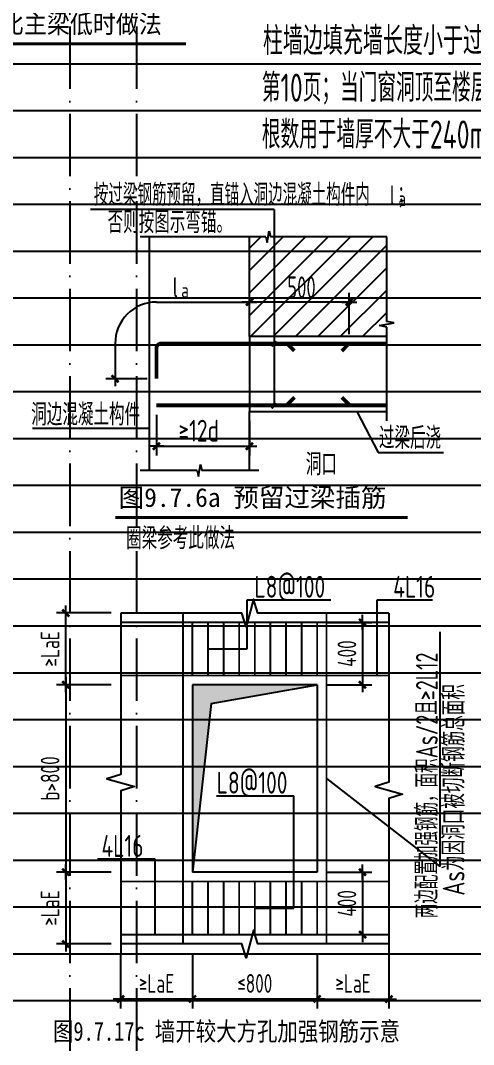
# Model space of a CAD drawing. Extents: x -1058961 to 23600, y -449123 to 2751847.
# Drawn here: x -635480 to -628217, y -3024 to 13374 of the extents above; entities that cross this region are included whole.
import ezdxf

# ---------------------------------------------------------------- set-up
doc = ezdxf.new("R2010")
doc.units = 0
doc.header["$LTSCALE"] = 1000
doc.linetypes.add('D1', pattern=[14, 10, -2, 0, -2])
doc.linetypes.add('H3普通虚线', pattern=[4.2, 3, -1.2])
doc.layers.get('0').update_dxf_attribs({"linetype": 'CONTINUOUS'})
doc.layers.get('DEFPOINTS').update_dxf_attribs({"linetype": 'CONTINUOUS'})
doc.layers.add('S-1-TEXT', color=7, linetype='CONTINUOUS', lineweight=18)
for name, color, linetype in [('S-DETL-DIM', 151, 'CONTINUOUS'), ('S-DETL-HATCH', 253, 'CONTINUOUS'), ('S-DETL-LINE1', 2, 'CONTINUOUS'), ('S-DETL-LINE2', 2, 'H3普通虚线'), ('S-DETL-RBAR', 1, 'CONTINUOUS'), ('S-DETL-TEXT', 7, 'CONTINUOUS')]:
    doc.layers.add(name, color=color, linetype=linetype)
doc.styles.add('TS', font='tssdeng.shx', dxfattribs={"width": 0.7, "bigfont": 'tssdchn.shx'})
doc.styles.add('华文行楷', font='tssdeng.shx', dxfattribs={"width": 0.75, "height": 350, "bigfont": 'hztxt.shx'})
doc.styles.add('黑体', font='simhei.ttf')
doc.dimstyles.new('DIM25', dxfattribs={"dimtxt": 300, "dimasz": 0.8, "dimexe": 150, "dimexo": 150, "dimgap": 100, "dimtad": 1, "dimdec": 0, "dimlfac": 0.25, "dimrnd": 1, "dimzin": 0, "dimdsep": 46, "dimtxsty": 'TS', "dimblk": '_DIMX', "dimcen": 0, "dimclrd": 256, "dimclre": 256, "dimclrt": 43, "dimadec": 1, "dimazin": 0, "dimtfac": 1, "dimtdec": 0, "dimtix": 1, "dimtmove": 2, "dimatfit": 3, "dimldrblk": 'ARCHTICK', "dimfxl": 0, "dimtolj": 1, "dimtzin": 1, "dimarcsym": 0})

# ---------------------------------------------------------------- blocks, each defined once
blk = doc.blocks.new('_DIMX')
blk.add_line((-150, 0), (150, 0))
at = {"const_width": 50}
blk.add_lwpolyline([(-70, -70), (70, 70)], dxfattribs=at)
blk = doc.blocks.new('*D3450')
at = {"layer": 'DEFPOINTS', "color": 0}
for p in [(-632724, -1414), (-630724, -1414), (-632724, -2296)]:
    blk.add_point(p, dxfattribs=at)
at = {"layer": 'S-DETL-DIM', "lineweight": -2}
for p, q in [((-632724, -1564), (-632724, -2446)), ((-630724, -1564), (-630724, -2446)), ((-630725, -2296), (-632723, -2296))]:
    blk.add_line(p, q, dxfattribs=at)
at = {"layer": 'S-DETL-DIM', "lineweight": -2, "xscale": 0.8, "yscale": 0.8, "zscale": 0.8, "rotation": 180}
blk.add_blockref('_DIMX', (-632724, -2296), dxfattribs=at)
at = {"layer": 'S-DETL-DIM', "lineweight": -2, "xscale": 0.8, "yscale": 0.8, "zscale": 0.8}
blk.add_blockref('_DIMX', (-630724, -2296), dxfattribs=at)
at = {"layer": 'S-DETL-DIM', "color": 43, "insert": (-631724, -2046), "char_height": 300, "attachment_point": 5, "style": 'TS'}
blk.add_mtext('\\A1;≤800', dxfattribs=at)
blk = doc.blocks.new('_ArchTick')
at = {"color": 0, "linetype": 'ByBlock', "const_width": 0.15}
blk.add_lwpolyline([(-0.5, -0.5), (0.5, 0.5)], dxfattribs=at)
blk = doc.blocks.new('*D3451')
at = {"layer": 'DEFPOINTS', "color": 0}
for p in [(-633874, -1414), (-632724, -1414), (-633874, -2296)]:
    blk.add_point(p, dxfattribs=at)
at = {"layer": 'S-DETL-DIM', "lineweight": -2}
for p, q in [((-633874, -1564), (-633874, -2446)), ((-632724, -1564), (-632724, -2446)), ((-632725, -2296), (-633873, -2296))]:
    blk.add_line(p, q, dxfattribs=at)
at = {"layer": 'S-DETL-DIM', "lineweight": -2, "xscale": 0.8, "yscale": 0.8, "zscale": 0.8, "rotation": 180}
blk.add_blockref('_DIMX', (-633874, -2296), dxfattribs=at)
at = {"layer": 'S-DETL-DIM', "lineweight": -2, "xscale": 0.8, "yscale": 0.8, "zscale": 0.8}
blk.add_blockref('_DIMX', (-632724, -2296), dxfattribs=at)
at = {"layer": 'S-DETL-DIM', "color": 43, "insert": (-633299, -2046), "char_height": 300, "attachment_point": 5, "style": 'TS'}
blk.add_mtext('\\A1;≥LaE', dxfattribs=at)
blk = doc.blocks.new('*D3452')
at = {"layer": 'DEFPOINTS', "color": 0}
for p in [(-630724, -1414), (-629574, -1414), (-629574, -2296)]:
    blk.add_point(p, dxfattribs=at)
at = {"layer": 'S-DETL-DIM', "lineweight": -2}
for p, q in [((-630724, -1564), (-630724, -2446)), ((-629574, -1564), (-629574, -2446)), ((-630723, -2296), (-629575, -2296))]:
    blk.add_line(p, q, dxfattribs=at)
at = {"layer": 'S-DETL-DIM', "lineweight": -2, "xscale": 0.8, "yscale": 0.8, "zscale": 0.8, "rotation": 180}
blk.add_blockref('_DIMX', (-630724, -2296), dxfattribs=at)
at = {"layer": 'S-DETL-DIM', "lineweight": -2, "xscale": 0.8, "yscale": 0.8, "zscale": 0.8}
blk.add_blockref('_DIMX', (-629574, -2296), dxfattribs=at)
at = {"layer": 'S-DETL-DIM', "color": 43, "insert": (-630149, -2046), "char_height": 300, "attachment_point": 5, "style": 'TS'}
blk.add_mtext('\\A1;≥LaE', dxfattribs=at)
blk = doc.blocks.new('*D3453')
at = {"layer": 'DEFPOINTS', "color": 0}
for p in [(-633874, -264), (-634755, -1414), (-633874, -1414)]:
    blk.add_point(p, dxfattribs=at)
at = {"layer": 'S-DETL-DIM', "lineweight": -2}
for p, q in [((-634024, -264), (-634905, -264)), ((-634755, -265), (-634755, -1414)), ((-634024, -1414), (-634905, -1414))]:
    blk.add_line(p, q, dxfattribs=at)
at = {"layer": 'S-DETL-DIM', "lineweight": -2, "xscale": 0.8, "yscale": 0.8, "zscale": 0.8}
for p, rotation in [((-634755, -264), 90), ((-634755, -1414), 270)]:
    blk.add_blockref('_DIMX', p, dxfattribs=dict(at, rotation=rotation))
at = {"layer": 'S-DETL-DIM', "color": 43, "insert": (-635005, -839), "char_height": 300, "attachment_point": 5, "rotation": 90, "style": 'TS'}
blk.add_mtext('\\A1;≥LaE', dxfattribs=at)
blk = doc.blocks.new('*D3454')
at = {"layer": 'DEFPOINTS', "color": 0}
for p in [(-634755, 3886), (-633874, 3886), (-633874, 2736)]:
    blk.add_point(p, dxfattribs=at)
at = {"layer": 'S-DETL-DIM', "lineweight": -2}
for p, q in [((-634024, 3886), (-634905, 3886)), ((-634755, 2736), (-634755, 3885)), ((-634024, 2736), (-634905, 2736))]:
    blk.add_line(p, q, dxfattribs=at)
at = {"layer": 'S-DETL-DIM', "lineweight": -2, "xscale": 0.8, "yscale": 0.8, "zscale": 0.8}
for p, rotation in [((-634755, 3886), 90), ((-634755, 2736), 270)]:
    blk.add_blockref('_DIMX', p, dxfattribs=dict(at, rotation=rotation))
at = {"layer": 'S-DETL-DIM', "color": 43, "insert": (-635005, 3311), "char_height": 300, "attachment_point": 5, "rotation": 90, "style": 'TS'}
blk.add_mtext('\\A1;≥LaE', dxfattribs=at)
blk = doc.blocks.new('*D3455')
at = {"layer": 'DEFPOINTS', "color": 0}
for p in [(-633874, 2736), (-634755, -264), (-633874, -264)]:
    blk.add_point(p, dxfattribs=at)
at = {"layer": 'S-DETL-DIM', "lineweight": -2}
for p, q in [((-634024, 2736), (-634905, 2736)), ((-634755, 2735), (-634755, -264)), ((-634024, -264), (-634905, -264))]:
    blk.add_line(p, q, dxfattribs=at)
at = {"layer": 'S-DETL-DIM', "lineweight": -2, "xscale": 0.8, "yscale": 0.8, "zscale": 0.8}
for p, rotation in [((-634755, 2736), 90), ((-634755, -264), 270)]:
    blk.add_blockref('_DIMX', p, dxfattribs=dict(at, rotation=rotation))
at = {"layer": 'S-DETL-DIM', "color": 43, "insert": (-635005, 1236), "char_height": 300, "attachment_point": 5, "rotation": 90, "style": 'TS'}
blk.add_mtext('\\A1;b>800', dxfattribs=at)
blk = doc.blocks.new('*D3456')
at = {"layer": 'DEFPOINTS', "color": 0}
for p in [(-630724, 3736), (-630724, 2736), (-629997, 2736)]:
    blk.add_point(p, dxfattribs=at)
at = {"layer": 'S-DETL-DIM', "lineweight": -2}
for p, q in [((-630574, 3736), (-629847, 3736)), ((-629997, 3735), (-629997, 2736)), ((-630574, 2736), (-629847, 2736))]:
    blk.add_line(p, q, dxfattribs=at)
at = {"layer": 'S-DETL-DIM', "lineweight": -2, "xscale": 0.8, "yscale": 0.8, "zscale": 0.8}
for p, rotation in [((-629997, 3736), 90), ((-629997, 2736), 270)]:
    blk.add_blockref('_DIMX', p, dxfattribs=dict(at, rotation=rotation))
at = {"layer": 'S-DETL-DIM', "color": 43, "insert": (-630247, 3236), "char_height": 300, "attachment_point": 5, "rotation": 90, "style": 'TS'}
blk.add_mtext('\\A1;400', dxfattribs=at)
blk = doc.blocks.new('*D3457')
at = {"layer": 'DEFPOINTS', "color": 0}
for p in [(-630724, -264), (-630724, -1264), (-629997, -1264)]:
    blk.add_point(p, dxfattribs=at)
at = {"layer": 'S-DETL-DIM', "lineweight": -2}
for p, q in [((-630574, -264), (-629847, -264)), ((-629997, -265), (-629997, -1264)), ((-630574, -1264), (-629847, -1264))]:
    blk.add_line(p, q, dxfattribs=at)
at = {"layer": 'S-DETL-DIM', "lineweight": -2, "xscale": 0.8, "yscale": 0.8, "zscale": 0.8}
for p, rotation in [((-629997, -264), 90), ((-629997, -1264), 270)]:
    blk.add_blockref('_DIMX', p, dxfattribs=dict(at, rotation=rotation))
at = {"layer": 'S-DETL-DIM', "color": 43, "insert": (-630247, -764), "char_height": 300, "attachment_point": 5, "rotation": 90, "style": 'TS'}
blk.add_mtext('\\A1;400', dxfattribs=at)
blk = doc.blocks.new('*D3470')
at = {"layer": 'DEFPOINTS', "color": 0}
for p in [(-633301, 7211), (-631809, 7111), (-631809, 6556)]:
    blk.add_point(p, dxfattribs=at)
at = {"layer": 'S-DETL-DIM', "lineweight": -2}
for p, q in [((-633301, 7061), (-633301, 6406)), ((-631809, 6961), (-631809, 6406)), ((-633301, 6556), (-631810, 6556))]:
    blk.add_line(p, q, dxfattribs=at)
at = {"layer": 'S-DETL-DIM', "lineweight": -2, "xscale": 0.8, "yscale": 0.8, "zscale": 0.8, "rotation": 180}
blk.add_blockref('_DIMX', (-633301, 6556), dxfattribs=at)
at = {"layer": 'S-DETL-DIM', "lineweight": -2, "xscale": 0.8, "yscale": 0.8, "zscale": 0.8}
blk.add_blockref('_DIMX', (-631809, 6556), dxfattribs=at)
blk = doc.blocks.new('*D3471')
at = {"layer": 'DEFPOINTS', "color": 0}
for p in [(-631809, 8864), (-631809, 8311), (-630209, 8203)]:
    blk.add_point(p, dxfattribs=at)
at = {"layer": 'S-DETL-DIM', "lineweight": -2}
for p, q in [((-631809, 8461), (-631809, 9014)), ((-630210, 8864), (-631809, 8864)), ((-630209, 8353), (-630209, 9014))]:
    blk.add_line(p, q, dxfattribs=at)
at = {"layer": 'S-DETL-DIM', "lineweight": -2, "xscale": 0.8, "yscale": 0.8, "zscale": 0.8, "rotation": 180}
blk.add_blockref('_DIMX', (-631809, 8864), dxfattribs=at)
at = {"layer": 'S-DETL-DIM', "lineweight": -2, "xscale": 0.8, "yscale": 0.8, "zscale": 0.8}
blk.add_blockref('_DIMX', (-630209, 8864), dxfattribs=at)

msp = doc.modelspace()

# ---------------------------------------------------------------- hatches: boundary and pattern name
at = {"layer": 'S-DETL-HATCH'}
h = msp.add_hatch(dxfattribs=at)
h.set_pattern_fill('ANSI31', color=256, scale=80, style=0)
h.set_pattern_definition([(45, (-1836119.96, 160000.15), (-179.60512, 179.60512), [])])
h.paths.add_polyline_path([(-631415.37, 9910.55), (-631415.37, 8310.55), (-629609.37, 8310.55), (-629609.37, 8464.16), (-629726.33, 8489.57), (-629492.41, 8531.53), (-629609.37, 8553.44), (-629609.37, 9910.55)])
h.paths.add_polyline_path([(-631809.37, 8310.55), (-631415.37, 8310.55), (-631415.37, 9910.55), (-631474.78, 9910.55), (-631492.45, 10004.87), (-631526.29, 9816.23), (-631546.78, 9910.55), (-631809.37, 9910.55)])
h.paths.add_polyline_path([(-631273.86, 8881.25), (-630660.01, 8881.25), (-630660.01, 9305.28), (-631273.86, 9305.28)], flags=24)
msp.add_hatch(color=256, dxfattribs=at).paths.add_polyline_path([(-630723.72, 2735.5), (-632723.72, 2735.5), (-632723.72, -264.5), (-632423.72, 2435.5)])

# ---------------------------------------------------------------- linework, layer by layer
at = {"layer": 'DEFPOINTS', "color": 252, "linetype": 'D1', "ltscale": 0.1}
for p, q in [((-634690.31, 42680.13), (-634690.31, -11319.87)), ((-633618.31, 42680.13), (-633618.31, -11319.87))]:
    msp.add_line(p, q, dxfattribs=at)
at = {"layer": 'DEFPOINTS', "color": 252}
for p, q in [((-652962.31, 12680.13), (-579402.31, 12680.13)), ((-652962.31, 11930.13), (-579402.31, 11930.13)), ((-652962.31, 11180.13), (-579402.31, 11180.13)), ((-652962.31, 10430.13), (-579402.31, 10430.13)), ((-652962.31, 9680.13), (-579402.31, 9680.13)), ((-652962.31, 8930.13), (-579402.31, 8930.13)), ((-652962.31, 8180.13), (-579402.31, 8180.13)), ((-652962.31, 7430.13), (-579402.31, 7430.13)), ((-652962.31, 6680.13), (-579402.31, 6680.13)), ((-652962.31, 5930.13), (-579402.31, 5930.13)), ((-652962.31, 5180.13), (-579402.31, 5180.13)), ((-652962.31, 4430.13), (-579402.31, 4430.13)), ((-652962.31, 3680.13), (-579402.31, 3680.13)), ((-652962.31, 2930.13), (-579402.31, 2930.13)), ((-652962.31, 2180.13), (-579402.31, 2180.13)), ((-652962.31, 1430.13), (-579402.31, 1430.13)), ((-652962.31, 680.13), (-579402.31, 680.13)), ((-652962.31, -69.87), (-579402.31, -69.87)), ((-652962.31, -819.87), (-579402.31, -819.87)), ((-652962.31, -1569.87), (-579402.31, -1569.87)), ((-652962.31, -2319.87), (-579402.31, -2319.87))]:
    msp.add_line(p, q, dxfattribs=at)
at = {"layer": 'S-DETL-DIM'}
for p, q in [((-631526.29, 9816.23), (-631492.45, 10004.87)), ((-631492.45, 10004.87), (-631474.78, 9910.55)), ((-631546.78, 9910.55), (-633559.37, 9910.55)), ((-631546.78, 9910.55), (-631526.29, 9816.23)), ((-629609.37, 9910.55), (-631474.78, 9910.55)), ((-629609.37, 8553.44), (-629609.37, 9910.55)), ((-633300.57, 8864.2), (-631810.17, 8864.2)), ((-631809.37, 8460.55), (-631809.37, 9014.2)), ((-629726.33, 8489.57), (-629492.41, 8531.53)), ((-629492.41, 8531.53), (-629609.37, 8553.44)), ((-629609.37, 8464.16), (-629726.33, 8489.57)), ((-629609.37, 6960.55), (-629609.37, 8464.16)), ((-633962.49, 8201.82), (-633962.49, 7636.35)), ((-633451.37, 7635.55), (-634112.49, 7635.55)), ((-632626.29, 6072.87), (-632592.45, 6261.5)), ((-632592.45, 6261.5), (-632574.78, 6167.19)), ((-632646.78, 6167.19), (-633559.37, 6167.19)), ((-632646.78, 6167.19), (-632626.29, 6072.87)), ((-631659.37, 6167.19), (-632574.78, 6167.19))]:
    msp.add_line(p, q, dxfattribs=at)
for points in [[(-629573.72, 3885.5), (-631672.72, 3885.5), (-631742.72, 4105.5), (-631862.72, 3665.5), (-631932.72, 3885.5), (-633873.72, 3885.5)], [(-633873.72, 3885.5), (-633873.72, 1298.94), (-634093.72, 1228.94), (-633653.72, 1108.94), (-633873.72, 1038.94), (-633873.72, -1564.5)], [(-629573.72, 3885.5), (-629573.72, 1175.23), (-629793.72, 1105.23), (-629353.72, 985.23), (-629573.72, 915.23), (-629573.72, -1564.5)], [(-629573.72, -1414.5), (-631673.4, -1414.5), (-631743.4, -1194.5), (-631863.4, -1634.5), (-631933.4, -1414.5), (-633873.72, -1414.5)]]:
    msp.add_lwpolyline(points, dxfattribs=at)
msp.add_arc((-633300.57, 8202.62), 661.57, 90, 180.069284, dxfattribs=at)
at = {"layer": 'S-DETL-HATCH', "linetype": 'ByBlock'}
for q in [(-630723.72, 2735.5), (-632723.72, -264.5)]:
    msp.add_line((-632423.72, 2435.5), q, dxfattribs=at)
at = {"layer": 'S-DETL-LINE1'}
for p, q in [((-633409.37, 6167.19), (-633409.37, 9910.55)), ((-631809.37, 8310.55), (-631809.37, 9910.55)), ((-629609.37, 8310.55), (-631809.37, 8310.55)), ((-631809.37, 6167.19), (-631809.37, 7110.55)), ((-631809.37, 7110.55), (-629609.37, 7110.55)), ((-630723.72, 2735.5), (-632723.72, 2735.5)), ((-632723.72, 2735.5), (-632723.72, -264.5)), ((-630723.72, 2735.5), (-630723.72, -264.5)), ((-630723.72, -264.5), (-632723.72, -264.5))]:
    msp.add_line(p, q, dxfattribs=at)
at = {"layer": 'S-DETL-LINE2', "linetype": 'H3普通虚线'}
msp.add_line((-631809.37, 8310.55), (-631809.37, 7110.55), dxfattribs=at)
at = {"layer": 'S-DETL-RBAR', "color": 1, "const_width": 60}
msp.add_lwpolyline([(-633301.37, 8122.62, -0.41421289), (-633221.37, 8202.62), (-629609.37, 8202.62)], format="xyb", dxfattribs=at)
for points in [[(-631209.37, 8202.62), (-631089.37, 8082.62)], [(-630209.37, 8202.62), (-630329.37, 8082.62)], [(-633301.37, 8122.62), (-633301.37, 7635.55)], [(-629609.37, 7210.55), (-633301.37, 7210.55)], [(-631209.37, 7218.48), (-631089.37, 7338.48)], [(-630209.37, 7218.48), (-630329.37, 7338.48)]]:
    msp.add_lwpolyline(points, dxfattribs=at)
at = {"layer": 'S-DETL-RBAR', "const_width": 30}
for points in [[(-632873.72, -1414.5), (-632873.72, 3885.5), (-632873.72, 3885.5)], [(-630573.72, -1414.5), (-630573.72, 3885.5), (-630573.72, 3885.5)], [(-629573.72, 3735.5), (-633873.72, 3735.5), (-633873.72, 3735.5)], [(-632723.72, 3735.5), (-632723.72, 2885.5)], [(-632473.72, 3735.5), (-632473.72, 2885.5)], [(-632223.72, 3735.5), (-632223.72, 2885.5)], [(-631973.72, 3735.5), (-631973.72, 2885.5)], [(-631723.72, 3735.5), (-631723.72, 2885.5)], [(-631473.72, 3735.5), (-631473.72, 2885.5)], [(-631223.72, 3735.5), (-631223.72, 2885.5)], [(-630973.72, 3735.5), (-630973.72, 2885.5)], [(-630723.72, 3735.5), (-630723.72, 2885.5)], [(-629573.72, 2885.5), (-633873.72, 2885.5), (-633873.72, 2885.5)], [(-629573.72, -414.5), (-633873.72, -414.5), (-633873.72, -414.5)], [(-632723.72, -414.5), (-632723.72, -1264.5)], [(-632473.72, -414.5), (-632473.72, -1264.5)], [(-632223.72, -414.5), (-632223.72, -1264.5)], [(-631973.72, -414.5), (-631973.72, -1264.5)], [(-631723.72, -414.5), (-631723.72, -1264.5)], [(-631473.72, -414.5), (-631473.72, -1264.5)], [(-631223.72, -414.5), (-631223.72, -1264.5)], [(-630973.72, -414.5), (-630973.72, -1264.5)], [(-630723.72, -414.5), (-630723.72, -1264.5)], [(-629573.72, -1264.5), (-633873.72, -1264.5), (-633873.72, -1264.5)]]:
    msp.add_lwpolyline(points, dxfattribs=at)
at = {"layer": 'S-DETL-TEXT'}
for p, q in [((-631415.37, 10344.47), (-634357.32, 10344.47)), ((-631415.37, 10344.47), (-631415.37, 7200.73)), ((-630086.39, 7110.55), (-629747.65, 6456.97)), ((-635289.86, 6846.73), (-633409.37, 6846.73)), ((-629747.65, 6456.97), (-628698.15, 6456.97))]:
    msp.add_line(p, q, dxfattribs=at)
at = {"layer": 'S-DETL-TEXT', "color": 0}
for p, q in [((-631848.72, 4096.44), (-630504.16, 4096.44)), ((-631848.72, 3310.5), (-631848.72, 4096.44)), ((-629760.82, 4096.44), (-628873.02, 4096.44)), ((-629760.82, 2885.5), (-629760.82, 4096.44)), ((-628756.25, 3582.61), (-628756.25, -175.85)), ((-632473.72, 3310.5), (-631848.72, 3310.5)), ((-630573.72, 1235.5), (-628756.25, -175.85)), ((-632335.43, 959.75), (-631098.72, 959.75)), ((-631098.72, -839.5), (-631098.72, 959.75)), ((-633318.32, -53.56), (-634247.72, -53.56)), ((-633318.32, -1264.5), (-633318.32, -53.56)), ((-631723.72, -839.5), (-631098.72, -839.5))]:
    msp.add_line(p, q, dxfattribs=at)
at = {"layer": 'S-DETL-TEXT'}
for points, const_width in [([(-638419.45, 12999.21), (-632824.49, 12999.21)], 50), ([(-631375.37, 8232.81), (-631455.37, 8152.81)], 32), ([(-631375.37, 7240.73), (-631455.37, 7160.73)], 32), ([(-633961.06, 5413.64), (-629274.62, 5413.64)], 50)]:
    msp.add_lwpolyline(points, dxfattribs=dict(at, const_width=const_width))

# ---------------------------------------------------------------- block references
at = {"layer": 'S-DETL-DIM', "xscale": 0.8000000000465661, "yscale": 0.8000000000465661, "zscale": 0.8000000000465661}
msp.add_blockref('_DIMX', (-631809.37, 8864.2), dxfattribs=at)
at = {"layer": 'S-DETL-DIM', "xscale": 0.8000000000465661, "yscale": 0.8000000000465661, "zscale": 0.7999999999883585, "rotation": 270}
msp.add_blockref('_DIMX', (-633962.49, 7635.55), dxfattribs=at)

# ---------------------------------------------------------------- texts
at = {"layer": 'S-1-TEXT', "style": 'TS'}
for s, width, p in [('   柱墙边填充墙长度小于过梁支承长度时，应在柱墙内预留过梁纵筋，详见图集12G614-1', 0.75, (-632208.24, 12822.56)), ('   第10页；当门窗洞顶至楼层梁底距离过小而无法另设过梁时，过梁可与楼层梁整浇。图10.6中底筋', 0.7, (-632184.86, 12072.56)), ('   根数用于墙厚不大于240mm的情况；当墙厚大于240mm但小于370mm时底筋根数为3根。', 0.7, (-632184.86, 11322.56))]:
    msp.add_text(s, height=450, dxfattribs=dict(at, width=width)).set_placement(p)
at = {"layer": 'S-DETL-DIM'}
for s, height, style, width, p in [('l', 320, '华文行楷', 0.75, (-633040.94, 8943.68)), ('500', 350, 'TS', 0.65, (-631203.18, 8925)), ('a', 240, 'TS', 0.75, (-632902.58, 8933.6)), ('≥12d', 350, 'TS', 0.75, (-632947.5, 6629.73))]:
    msp.add_text(s, height=height, dxfattribs=dict(at, style=style, width=width)).set_placement(p)
at = {"layer": 'S-DETL-TEXT'}
for s, height, style, width, p in [('图9.6.10b 次梁比主梁低时做法', 300, '黑体', 0.9, (-638366.47, 13170.38)), ('按过梁钢筋预留，直锚入洞边混凝土构件内   ；', 350, 'TS', 0.7, (-634303.31, 10406.48)), ('l', 320, '华文行楷', 0.75, (-629560.39, 10413.38)), ('a', 240, 'TS', 0.75, (-629422.03, 10403.3)), ('否则按图示弯锚。', 350, 'TS', 0.75, (-634084.35, 9967.74)), ('洞边混凝土构件', 350, 'TS', 0.75, (-635308, 6888.04)), ('过梁后浇', 350, 'TS', 0.75, (-629733.77, 6513.68)), ('洞口', 350, 'TS', 0.75, (-630906.74, 6091.51)), ('圈梁参考此做法', 350, 'TS', 0.75, (-633786.2, 4906.07)), ('L8@100', 350, 'TS', 0.75, (-631729.35, 4130.5)), ('4L16', 350, 'TS', 0.75, (-629505.44, 4130.5)), ('L8@100', 350, 'TS', 0.75, (-632334.91, 993.81)), ('4L16', 350, 'TS', 0.75, (-634182.11, -19.5)), ('图9.7.17c 墙开较大方孔加强钢筋示意', 300, '黑体', 0.8, (-634958.89, -2962.45))]:
    msp.add_text(s, height=height, dxfattribs=dict(at, style=style, width=width)).set_placement(p)
at = {"layer": 'S-DETL-TEXT', "style": '黑体'}
msp.add_text('图9.7.6a 预留过梁插筋', height=300, dxfattribs=at).set_placement((-633905.97, 5584.81))
at = {"layer": 'S-DETL-TEXT', "style": 'TS'}
for s, width, p in [('两边配置加强钢筋，面积As/2且≥2L12', 0.7, (-628790.31, -1001.73)), ('As为因洞口被切断钢筋总面积', 0.75, (-628361.2, -641.05))]:
    msp.add_text(s, height=350, rotation=90, dxfattribs=dict(at, width=width)).set_placement(p)

# ---------------------------------------------------------------- dimensions: what is measured, and where the dimension line sits
at = {"layer": 'S-DETL-DIM'}
for base, p1, p2, text, picture, middle in [((-631809.37, 8864.2), (-630209.37, 8202.62), (-631809.37, 8310.55), ' ', '*D3471', (-631009.37, 8864.2)), ((-631809.37, 6556.16), (-633301.37, 7210.55), (-631809.37, 7110.55), ' ', '*D3470', (-632555.37, 6556.16)), ((-633873.72, -2296.09), (-632723.72, -1414.5), (-633873.72, -1414.5), '≥LaE', '*D3451', (-633298.72, -2046.09)), ((-632723.72, -2296.09), (-630723.72, -1414.5), (-632723.72, -1414.5), '≤800', '*D3450', (-631723.72, -2046.09))]:
    dim = msp.add_linear_dim(base=base, p1=p1, p2=p2, text=text, dimstyle='DIM25', dxfattribs=at)
    dim.commit()
    dim.dimension.update_dxf_attribs({"geometry": picture, "text_midpoint": middle})
for base, p1, p2, angle, text, picture, middle in [((-634755.31, 3885.5), (-633873.72, 2735.5), (-633873.72, 3885.5), 270, '≥LaE', '*D3454', (-635005.31, 3310.5)), ((-629997.22, 2735.5), (-630723.72, 3735.5), (-630723.72, 2735.5), 90, '400', '*D3456', (-630247.22, 3235.5)), ((-634755.31, -264.5), (-633873.72, 2735.5), (-633873.72, -264.5), 90, 'b>800', '*D3455', (-635005.31, 1235.5)), ((-634755.31, -1414.5), (-633873.72, -264.5), (-633873.72, -1414.5), 90, '≥LaE', '*D3453', (-635005.31, -839.5)), ((-629997.22, -1264.5), (-630723.72, -264.5), (-630723.72, -1264.5), 90, '400', '*D3457', (-630247.22, -764.5)), ((-629573.72, -2296.09), (-630723.72, -1414.5), (-629573.72, -1414.5), 180, '≥LaE', '*D3452', (-630148.72, -2046.09))]:
    dim = msp.add_linear_dim(base=base, p1=p1, p2=p2, angle=angle, text=text, dimstyle='DIM25', dxfattribs=at)
    dim.commit()
    dim.dimension.update_dxf_attribs({"geometry": picture, "text_midpoint": middle})

doc.saveas('drawing.dxf')
